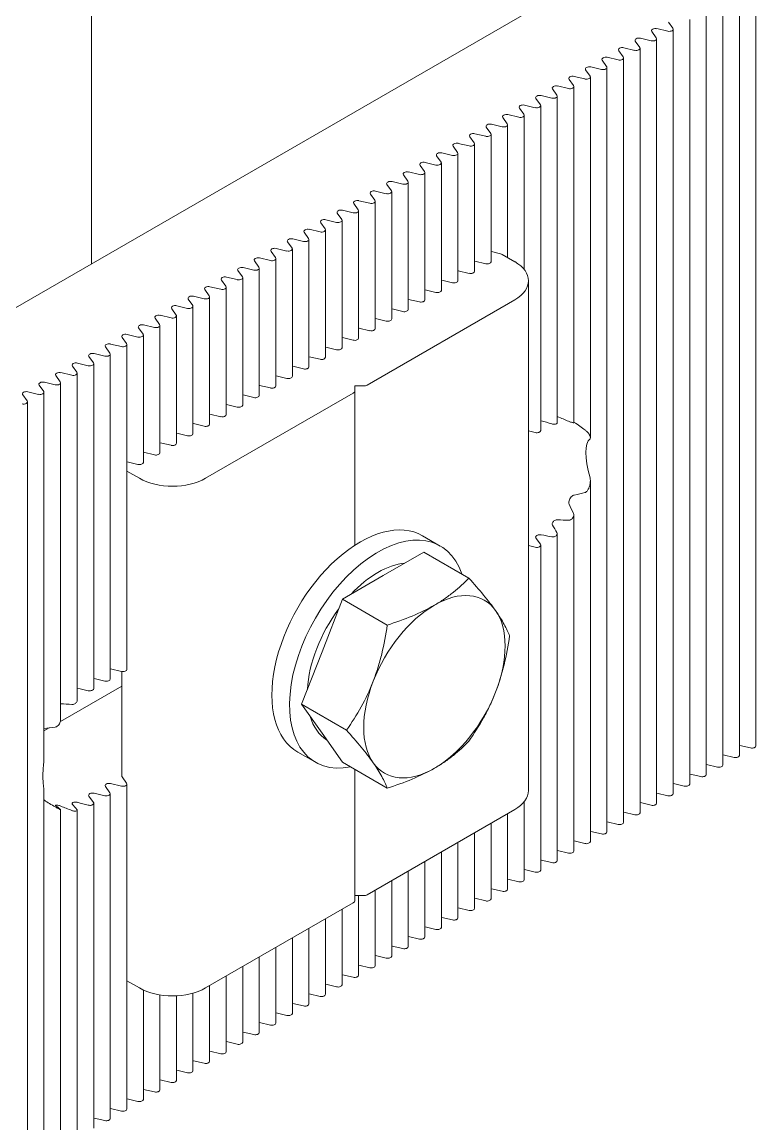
# Model space of a CAD drawing. Extents: x -37 to 4620, y -49 to 348.
# Drawn here: x 1588.61 to 1598.02, y 26.9 to 41.02 of the extents above; entities that cross this region are included whole.
import ezdxf

# ---------------------------------------------------------------- set-up
doc = ezdxf.new("R2010")
doc.units = 0
doc.header["$LTSCALE"] = 5
doc.layers.add('PV-39847', color=7, linetype='CONTINUOUS', lineweight=15)

msp = doc.modelspace()

# ---------------------------------------------------------------- linework, layer by layer
at = {"layer": 'PV-39847', "lineweight": 13, "extrusion": (-5e-16, 0.816497, 0.57735)}
for p, q in [((1589.505, 37.922, 729.711), (1589.505, 46.461, 729.711)), ((1596.8, 42.134, 729.711), (1586.42, 36.141, 729.711)), ((1598.017, 41.542, 729.711), (1598.017, 31.744, 729.711)), ((1597.805, 41.42, 729.711), (1597.805, 31.622, 729.711)), ((1597.593, 41.297, 729.711), (1597.593, 31.499, 729.711)), ((1597.38, 41.175, 729.711), (1597.38, 31.377, 729.711)), ((1596.952, 40.941, 729.711), (1596.895, 41.021, 729.711)), ((1597.168, 41.052, 729.711), (1597.168, 31.254, 729.711)), ((1596.74, 40.818, 729.711), (1596.683, 40.898, 729.711)), ((1596.748, 40.936, 729.711), (1596.887, 40.903, 729.711)), ((1596.956, 40.93, 729.711), (1596.956, 31.132, 729.711)), ((1596.324, 40.691, 729.711), (1596.463, 40.658, 729.711)), ((1596.528, 40.696, 729.711), (1596.471, 40.776, 729.711)), ((1596.532, 40.685, 729.711), (1596.532, 30.887, 729.711)), ((1596.536, 40.813, 729.711), (1596.675, 40.781, 729.711)), ((1596.744, 40.807, 729.711), (1596.744, 31.009, 729.711)), ((1596.112, 40.569, 729.711), (1596.251, 40.536, 729.711)), ((1596.316, 40.573, 729.711), (1596.259, 40.653, 729.711)), ((1596.32, 40.562, 729.711), (1596.32, 30.764, 729.711)), ((1595.892, 40.328, 729.711), (1595.835, 40.408, 729.711)), ((1595.9, 40.446, 729.711), (1596.039, 40.413, 729.711)), ((1596.104, 40.451, 729.711), (1596.047, 40.531, 729.711)), ((1596.108, 40.44, 729.711), (1596.108, 30.642, 729.711)), ((1595.68, 40.206, 729.711), (1595.622, 40.286, 729.711)), ((1595.688, 40.324, 729.711), (1595.826, 40.291, 729.711)), ((1595.895, 40.317, 729.711), (1595.895, 35.692, 729.711)), ((1595.467, 40.083, 729.711), (1595.41, 40.163, 729.711)), ((1595.476, 40.201, 729.711), (1595.614, 40.168, 729.711)), ((1595.683, 40.195, 729.711), (1595.683, 35.887, 729.711)), ((1595.255, 39.961, 729.711), (1595.198, 40.041, 729.711)), ((1595.263, 40.079, 729.711), (1595.402, 40.046, 729.711)), ((1595.471, 40.072, 729.711), (1595.471, 35.883, 729.711)), ((1594.839, 39.834, 729.711), (1594.978, 39.801, 729.711)), ((1595.043, 39.838, 729.711), (1594.986, 39.918, 729.711)), ((1595.047, 39.827, 729.711), (1595.047, 37.849, 729.711)), ((1595.051, 39.956, 729.711), (1595.19, 39.923, 729.711)), ((1595.259, 39.95, 729.711), (1595.259, 35.786, 729.711)), ((1594.627, 39.711, 729.711), (1594.766, 39.678, 729.711)), ((1594.831, 39.716, 729.711), (1594.774, 39.796, 729.711)), ((1594.835, 39.705, 729.711), (1594.835, 38.002, 729.711)), ((1594.407, 39.471, 729.711), (1594.35, 39.551, 729.711)), ((1594.415, 39.589, 729.711), (1594.554, 39.556, 729.711)), ((1594.619, 39.593, 729.711), (1594.562, 39.674, 729.711)), ((1594.623, 39.582, 729.711), (1594.623, 37.949, 729.711)), ((1594.195, 39.348, 729.711), (1594.138, 39.429, 729.711)), ((1594.203, 39.466, 729.711), (1594.342, 39.433, 729.711)), ((1594.411, 39.46, 729.711), (1594.411, 37.827, 729.711)), ((1593.983, 39.226, 729.711), (1593.925, 39.306, 729.711)), ((1593.991, 39.344, 729.711), (1594.129, 39.311, 729.711)), ((1594.198, 39.338, 729.711), (1594.198, 37.705, 729.711)), ((1593.77, 39.104, 729.711), (1593.713, 39.184, 729.711)), ((1593.779, 39.221, 729.711), (1593.917, 39.188, 729.711)), ((1593.986, 39.215, 729.711), (1593.986, 37.582, 729.711)), ((1593.558, 38.981, 729.711), (1593.501, 39.061, 729.711)), ((1593.566, 39.099, 729.711), (1593.705, 39.066, 729.711)), ((1593.774, 39.093, 729.711), (1593.774, 37.46, 729.711)), ((1593.142, 38.854, 729.711), (1593.281, 38.821, 729.711)), ((1593.346, 38.859, 729.711), (1593.289, 38.939, 729.711)), ((1593.35, 38.848, 729.711), (1593.35, 37.215, 729.711)), ((1593.354, 38.976, 729.711), (1593.493, 38.943, 729.711)), ((1593.562, 38.97, 729.711), (1593.562, 37.337, 729.711)), ((1592.93, 38.731, 729.711), (1593.069, 38.698, 729.711)), ((1593.134, 38.736, 729.711), (1593.077, 38.816, 729.711)), ((1593.138, 38.725, 729.711), (1593.138, 37.092, 729.711)), ((1592.71, 38.491, 729.711), (1592.653, 38.571, 729.711)), ((1592.718, 38.609, 729.711), (1592.857, 38.576, 729.711)), ((1592.922, 38.614, 729.711), (1592.865, 38.694, 729.711)), ((1592.926, 38.603, 729.711), (1592.926, 36.97, 729.711)), ((1592.498, 38.369, 729.711), (1592.441, 38.449, 729.711)), ((1592.506, 38.486, 729.711), (1592.644, 38.453, 729.711)), ((1592.714, 38.48, 729.711), (1592.714, 36.847, 729.711)), ((1592.285, 38.246, 729.711), (1592.228, 38.326, 729.711)), ((1592.294, 38.364, 729.711), (1592.432, 38.331, 729.711)), ((1592.501, 38.358, 729.711), (1592.501, 36.725, 729.711)), ((1592.073, 38.124, 729.711), (1592.016, 38.204, 729.711)), ((1592.082, 38.242, 729.711), (1592.22, 38.209, 729.711)), ((1592.289, 38.235, 729.711), (1592.289, 36.602, 729.711)), ((1591.657, 37.997, 729.711), (1591.796, 37.964, 729.711)), ((1591.861, 38.001, 729.711), (1591.804, 38.081, 729.711)), ((1591.865, 37.99, 729.711), (1591.865, 36.357, 729.711)), ((1591.869, 38.119, 729.711), (1592.008, 38.086, 729.711)), ((1592.077, 38.113, 729.711), (1592.077, 36.48, 729.711)), ((1594.745, 38.05, 729.711), (1594.627, 38.078, 729.711)), ((1594.926, 37.949, 729.711), (1594.765, 38.043, 729.711)), ((1591.445, 37.874, 729.711), (1591.584, 37.841, 729.711)), ((1591.649, 37.879, 729.711), (1591.592, 37.959, 729.711)), ((1591.653, 37.868, 729.711), (1591.653, 36.235, 729.711)), ((1594.554, 37.923, 729.711), (1594.415, 37.956, 729.711)), ((1591.225, 37.634, 729.711), (1591.168, 37.714, 729.711)), ((1591.233, 37.752, 729.711), (1591.372, 37.719, 729.711)), ((1591.437, 37.756, 729.711), (1591.38, 37.836, 729.711)), ((1591.441, 37.745, 729.711), (1591.441, 36.112, 729.711)), ((1594.129, 37.678, 729.711), (1593.991, 37.711, 729.711)), ((1594.342, 37.8, 729.711), (1594.203, 37.833, 729.711)), ((1591.013, 37.511, 729.711), (1590.956, 37.591, 729.711)), ((1591.021, 37.629, 729.711), (1591.16, 37.596, 729.711)), ((1591.229, 37.623, 729.711), (1591.229, 35.99, 729.711)), ((1593.917, 37.555, 729.711), (1593.779, 37.588, 729.711)), ((1595.102, 37.705, 729.711), (1595.102, 31.173, 729.711)), ((1590.801, 37.389, 729.711), (1590.743, 37.469, 729.711)), ((1590.809, 37.507, 729.711), (1590.947, 37.474, 729.711)), ((1591.016, 37.5, 729.711), (1591.016, 35.867, 729.711)), ((1593.035, 36.367, 729.711), (1594.926, 37.46, 729.711)), ((1593.705, 37.433, 729.711), (1593.566, 37.466, 729.711)), ((1590.588, 37.266, 729.711), (1590.531, 37.347, 729.711)), ((1590.597, 37.384, 729.711), (1590.735, 37.351, 729.711)), ((1590.804, 37.378, 729.711), (1590.804, 35.745, 729.711)), ((1593.493, 37.31, 729.711), (1593.354, 37.343, 729.711)), ((1590.376, 37.144, 729.711), (1590.319, 37.224, 729.711)), ((1590.384, 37.262, 729.711), (1590.523, 37.229, 729.711)), ((1590.592, 37.255, 729.711), (1590.592, 35.622, 729.711)), ((1593.281, 37.188, 729.711), (1593.142, 37.221, 729.711)), ((1589.96, 37.017, 729.711), (1590.099, 36.984, 729.711)), ((1590.164, 37.021, 729.711), (1590.107, 37.102, 729.711)), ((1590.168, 37.01, 729.711), (1590.168, 35.377, 729.711)), ((1590.172, 37.139, 729.711), (1590.311, 37.106, 729.711)), ((1590.38, 37.133, 729.711), (1590.38, 35.5, 729.711)), ((1593.069, 37.065, 729.711), (1592.93, 37.098, 729.711)), ((1589.748, 36.894, 729.711), (1589.887, 36.861, 729.711)), ((1589.952, 36.899, 729.711), (1589.895, 36.979, 729.711)), ((1589.956, 36.888, 729.711), (1589.956, 32.724, 729.711)), ((1592.857, 36.943, 729.711), (1592.718, 36.976, 729.711)), ((1589.528, 36.654, 729.711), (1589.471, 36.734, 729.711)), ((1589.536, 36.772, 729.711), (1589.675, 36.739, 729.711)), ((1589.74, 36.777, 729.711), (1589.683, 36.857, 729.711)), ((1589.744, 36.766, 729.711), (1589.744, 32.601, 729.711)), ((1592.432, 36.698, 729.711), (1592.294, 36.731, 729.711)), ((1592.644, 36.82, 729.711), (1592.506, 36.853, 729.711)), ((1589.316, 36.532, 729.711), (1589.259, 36.612, 729.711)), ((1589.324, 36.649, 729.711), (1589.463, 36.616, 729.711)), ((1589.532, 36.643, 729.711), (1589.532, 32.479, 729.711)), ((1592.22, 36.576, 729.711), (1592.082, 36.609, 729.711)), ((1589.104, 36.409, 729.711), (1589.046, 36.489, 729.711)), ((1589.112, 36.527, 729.711), (1589.25, 36.494, 729.711)), ((1589.319, 36.521, 729.711), (1589.319, 32.324, 729.711)), ((1592.008, 36.453, 729.711), (1591.869, 36.486, 729.711)), ((1588.891, 36.287, 729.711), (1588.834, 36.367, 729.711)), ((1588.9, 36.404, 729.711), (1589.038, 36.371, 729.711)), ((1589.107, 36.398, 729.711), (1589.107, 32.071, 729.711)), ((1591.796, 36.331, 729.711), (1591.657, 36.364, 729.711)), ((1592.876, 36.29, 729.711), (1592.876, 36.357, 729.711)), ((1592.876, 36.357, 729.711), (1592.992, 36.357, 729.711)), ((1588.679, 36.164, 729.711), (1588.622, 36.244, 729.711)), ((1588.687, 36.282, 729.711), (1588.826, 36.249, 729.711)), ((1588.895, 36.276, 729.711), (1588.895, 31.581, 729.711)), ((1590.966, 35.173, 729.711), (1592.858, 36.265, 729.711)), ((1591.584, 36.208, 729.711), (1591.445, 36.241, 729.711)), ((1592.876, 34.313, 729.711), (1592.876, 36.29, 729.711)), ((1588.683, 36.153, 729.711), (1588.683, 26.355, 729.711)), ((1591.372, 36.086, 729.711), (1591.233, 36.119, 729.711)), ((1590.947, 35.841, 729.711), (1590.809, 35.874, 729.711)), ((1591.16, 35.963, 729.711), (1591.021, 35.996, 729.711)), ((1590.735, 35.718, 729.711), (1590.597, 35.751, 729.711)), ((1595.19, 35.759, 729.711), (1595.102, 35.78, 729.711)), ((1590.523, 35.596, 729.711), (1590.384, 35.629, 729.711)), ((1590.311, 35.473, 729.711), (1590.172, 35.506, 729.711)), ((1590.099, 35.351, 729.711), (1589.96, 35.384, 729.711)), ((1589.957, 35.266, 729.711), (1590.118, 35.173, 729.711)), ((1595.895, 35.145, 729.711), (1595.895, 30.519, 729.711)), ((1595.683, 34.705, 729.711), (1595.683, 30.397, 729.711)), ((1595.471, 34.464, 729.711), (1595.471, 30.274, 729.711)), ((1593.746, 34.436, 729.711), (1593.973, 34.305, 729.711)), ((1595.255, 34.327, 729.711), (1595.202, 34.402, 729.711)), ((1593.763, 34.227, 729.711), (1593.241, 33.926, 729.711)), ((1593.763, 34.227, 729.711), (1594.338, 33.895, 729.711)), ((1595.102, 34.31, 729.711), (1595.19, 34.289, 729.711)), ((1595.259, 34.316, 729.711), (1595.259, 30.152, 729.711)), ((1593.241, 33.926, 729.711), (1592.718, 33.624, 729.711)), ((1592.718, 33.624, 729.711), (1592.457, 32.951, 729.711)), ((1592.718, 33.624, 729.711), (1593.293, 33.292, 729.711)), ((1592.457, 32.951, 729.711), (1592.195, 32.277, 729.711)), ((1589.887, 32.697, 729.711), (1589.748, 32.73, 729.711)), ((1589.891, 32.696, 729.711), (1589.891, 31.356, 729.711)), ((1589.891, 32.511, 729.711), (1589.106, 32.058, 729.711)), ((1589.675, 32.575, 729.711), (1589.536, 32.608, 729.711)), ((1592.195, 32.277, 729.711), (1592.457, 31.906, 729.711)), ((1592.195, 32.277, 729.711), (1592.771, 31.945, 729.711)), ((1588.96, 31.974, 729.711), (1588.895, 31.936, 729.711)), ((1592.457, 31.906, 729.711), (1592.718, 31.534, 729.711)), ((1592.146, 31.665, 729.711), (1592.373, 31.534, 729.711)), ((1597.809, 31.75, 729.711), (1597.948, 31.717, 729.711)), ((1592.718, 31.534, 729.711), (1593.293, 31.202, 729.711)), ((1597.385, 31.505, 729.711), (1597.524, 31.472, 729.711)), ((1597.597, 31.628, 729.711), (1597.736, 31.595, 729.711)), ((1592.876, 29.758, 729.711), (1592.876, 31.443, 729.711)), ((1597.173, 31.383, 729.711), (1597.311, 31.35, 729.711)), ((1589.74, 31.143, 729.711), (1589.683, 31.223, 729.711)), ((1589.748, 31.26, 729.711), (1589.887, 31.227, 729.711)), ((1589.952, 31.265, 729.711), (1589.895, 31.345, 729.711)), ((1589.956, 31.254, 729.711), (1589.956, 27.09, 729.711)), ((1596.961, 31.26, 729.711), (1597.099, 31.227, 729.711)), ((1588.895, 31.173, 729.711), (1588.895, 26.478, 729.711)), ((1589.528, 31.02, 729.711), (1589.471, 31.1, 729.711)), ((1589.536, 31.138, 729.711), (1589.675, 31.105, 729.711)), ((1589.744, 31.132, 729.711), (1589.744, 26.968, 729.711)), ((1596.748, 31.138, 729.711), (1596.887, 31.105, 729.711)), ((1589.532, 31.009, 729.711), (1589.532, 26.845, 729.711)), ((1595.047, 31.028, 729.711), (1595.047, 30.029, 729.711)), ((1596.536, 31.016, 729.711), (1596.675, 30.983, 729.711)), ((1589.107, 30.927, 729.711), (1589.107, 26.6, 729.711)), ((1589.319, 30.919, 729.711), (1589.319, 26.723, 729.711)), ((1593.035, 29.835, 729.711), (1594.926, 30.928, 729.711)), ((1594.835, 30.875, 729.711), (1594.835, 29.907, 729.711)), ((1596.324, 30.893, 729.711), (1596.463, 30.86, 729.711)), ((1594.623, 30.752, 729.711), (1594.623, 29.784, 729.711)), ((1595.9, 30.648, 729.711), (1596.039, 30.615, 729.711)), ((1596.112, 30.771, 729.711), (1596.251, 30.738, 729.711)), ((1594.198, 30.507, 729.711), (1594.198, 29.54, 729.711)), ((1594.411, 30.63, 729.711), (1594.411, 29.662, 729.711)), ((1595.688, 30.526, 729.711), (1595.826, 30.493, 729.711)), ((1593.986, 30.385, 729.711), (1593.986, 29.417, 729.711)), ((1595.476, 30.403, 729.711), (1595.614, 30.37, 729.711)), ((1593.774, 30.262, 729.711), (1593.774, 29.295, 729.711)), ((1595.263, 30.281, 729.711), (1595.402, 30.248, 729.711)), ((1593.562, 30.14, 729.711), (1593.562, 29.172, 729.711)), ((1595.051, 30.158, 729.711), (1595.19, 30.125, 729.711)), ((1593.35, 30.017, 729.711), (1593.35, 29.05, 729.711)), ((1594.839, 30.036, 729.711), (1594.978, 30.003, 729.711)), ((1592.876, 29.825, 729.711), (1592.992, 29.825, 729.711)), ((1592.926, 29.825, 729.711), (1592.926, 28.805, 729.711)), ((1593.138, 29.895, 729.711), (1593.138, 28.927, 729.711)), ((1594.627, 29.913, 729.711), (1594.766, 29.88, 729.711)), ((1590.966, 28.641, 729.711), (1592.858, 29.734, 729.711)), ((1594.203, 29.668, 729.711), (1594.342, 29.635, 729.711)), ((1594.415, 29.791, 729.711), (1594.554, 29.758, 729.711)), ((1592.501, 29.528, 729.711), (1592.501, 28.56, 729.711)), ((1592.714, 29.65, 729.711), (1592.714, 28.682, 729.711)), ((1593.991, 29.546, 729.711), (1594.129, 29.513, 729.711)), ((1592.289, 29.405, 729.711), (1592.289, 28.437, 729.711)), ((1593.779, 29.423, 729.711), (1593.917, 29.39, 729.711)), ((1592.077, 29.283, 729.711), (1592.077, 28.315, 729.711)), ((1593.566, 29.301, 729.711), (1593.705, 29.268, 729.711)), ((1591.865, 29.16, 729.711), (1591.865, 28.192, 729.711)), ((1593.354, 29.178, 729.711), (1593.493, 29.145, 729.711)), ((1591.653, 29.038, 729.711), (1591.653, 28.07, 729.711)), ((1593.142, 29.056, 729.711), (1593.281, 29.023, 729.711)), ((1591.441, 28.915, 729.711), (1591.441, 27.947, 729.711)), ((1592.718, 28.811, 729.711), (1592.857, 28.778, 729.711)), ((1592.93, 28.933, 729.711), (1593.069, 28.9, 729.711)), ((1589.957, 28.734, 729.711), (1590.118, 28.641, 729.711)), ((1591.016, 28.67, 729.711), (1591.016, 27.702, 729.711)), ((1591.229, 28.793, 729.711), (1591.229, 27.825, 729.711)), ((1592.506, 28.689, 729.711), (1592.644, 28.656, 729.711)), ((1590.168, 28.616, 729.711), (1590.168, 27.213, 729.711)), ((1590.38, 28.553, 729.711), (1590.38, 27.335, 729.711)), ((1590.592, 28.541, 729.711), (1590.592, 27.457, 729.711)), ((1590.804, 28.575, 729.711), (1590.804, 27.58, 729.711)), ((1592.294, 28.566, 729.711), (1592.432, 28.533, 729.711)), ((1592.082, 28.444, 729.711), (1592.22, 28.411, 729.711)), ((1591.869, 28.321, 729.711), (1592.008, 28.288, 729.711)), ((1591.657, 28.199, 729.711), (1591.796, 28.166, 729.711)), ((1591.445, 28.076, 729.711), (1591.584, 28.043, 729.711)), ((1591.021, 27.831, 729.711), (1591.16, 27.798, 729.711)), ((1591.233, 27.954, 729.711), (1591.372, 27.921, 729.711)), ((1590.809, 27.709, 729.711), (1590.947, 27.676, 729.711)), ((1590.597, 27.586, 729.711), (1590.735, 27.553, 729.711)), ((1590.384, 27.464, 729.711), (1590.523, 27.431, 729.711)), ((1590.172, 27.341, 729.711), (1590.311, 27.308, 729.711)), ((1589.96, 27.219, 729.711), (1590.099, 27.186, 729.711)), ((1589.748, 27.096, 729.711), (1589.887, 27.063, 729.711)), ((1589.536, 26.974, 729.711), (1589.675, 26.941, 729.711))]:
    msp.add_line(p, q, dxfattribs=at)
at = {"layer": 'PV-39847', "lineweight": 13, "extrusion": (-5e-16, -1e-16, -1)}
for centre, major_axis, start_param, end_param in [((1596.517, 40.787, 729.711), (-0.05, 0), -0.390607, 1.961403), ((1596.305, 40.664, 729.711), (-0.05, 0), -0.390607, 1.961403), ((1596.093, 40.542, 729.711), (-0.05, 0), -0.390607, 1.961403), ((1595.881, 40.419, 729.711), (-0.05, 0), -0.390607, 1.961403), ((1595.669, 40.297, 729.711), (-0.05, 0), -0.390607, 1.961403), ((1595.457, 40.174, 729.711), (-0.05, 0), -0.390607, 1.961403), ((1595.244, 40.052, 729.711), (-0.05, 0), -0.390607, 1.961403), ((1594.82, 39.807, 729.711), (-0.05, 0), -0.390607, 1.961403), ((1595.032, 39.929, 729.711), (-0.05, 0), -0.390607, 1.961403), ((1594.608, 39.685, 729.711), (-0.05, 0), -0.390607, 1.961403), ((1594.396, 39.562, 729.711), (-0.05, 0), -0.390607, 1.961403), ((1594.361, 37.827, 729.711), (0.05, 0), 0, 1.961403), ((1590.33, 35.5, 729.711), (0.05, 0), 0, 1.961403), ((1590.118, 35.377, 729.711), (0.05, 0), 0, 1.961403), ((1596.517, 30.989, 729.711), (0.05, 0), -1.273545, -1.180189), ((1596.305, 30.866, 729.711), (0.05, 0), -1.273545, -1.180189), ((1595.881, 30.621, 729.711), (0.05, 0), -1.273545, -1.180189), ((1596.093, 30.744, 729.711), (0.05, 0), -1.273545, -1.180189), ((1595.669, 30.499, 729.711), (0.05, 0), -1.273545, -1.180189), ((1595.457, 30.376, 729.711), (0.05, 0), -1.273545, -1.180189), ((1595.244, 30.254, 729.711), (0.05, 0), -1.273545, -1.180189), ((1595.032, 30.132, 729.711), (0.05, 0), -1.273545, -1.180189), ((1594.82, 30.009, 729.711), (0.05, 0), -1.273545, -1.180189), ((1594.608, 29.887, 729.711), (0.05, 0), -1.273545, -1.180189), ((1589.517, 26.947, 729.711), (0.05, 0), -1.273545, -1.180189)]:
    msp.add_ellipse(centre, major_axis=major_axis, ratio=0.57735, start_param=start_param, end_param=end_param, dxfattribs=at)
at = {"layer": 'PV-39847', "lineweight": 13, "extrusion": (-5e-16, 1e-16, -1)}
for centre, major_axis, start_param, end_param in [((1596.729, 40.909, 729.711), (-0.05, 0), -0.390607, 1.961403), ((1594.184, 39.44, 729.711), (-0.05, 0), -0.390607, 1.961403), ((1593.972, 39.317, 729.711), (-0.05, 0), -0.390607, 1.961403), ((1593.76, 39.195, 729.711), (-0.05, 0), -0.390607, 1.961403), ((1593.335, 38.95, 729.711), (-0.05, 0), -0.390607, 1.961403), ((1593.547, 39.072, 729.711), (-0.05, 0), -0.390607, 1.961403), ((1593.123, 38.827, 729.711), (-0.05, 0), -0.390607, 1.961403), ((1592.911, 38.705, 729.711), (-0.05, 0), -0.390607, 1.961403), ((1592.699, 38.582, 729.711), (-0.05, 0), -0.390607, 1.961403), ((1589.305, 36.623, 729.711), (-0.05, 0), -0.390607, 1.961403), ((1595.209, 35.786, 729.711), (0.05, 0), 0, 1.961403), ((1589.482, 32.479, 729.711), (0.05, 0), 0, 0.785398), ((1596.942, 31.234, 729.711), (0.05, 0), -1.273545, -1.180189), ((1596.729, 31.111, 729.711), (0.05, 0), -1.273545, -1.180189), ((1594.184, 29.642, 729.711), (0.05, 0), -1.273545, -1.180189), ((1594.396, 29.764, 729.711), (0.05, 0), -1.273545, -1.180189), ((1593.972, 29.519, 729.711), (0.05, 0), -1.273545, -1.180189), ((1593.76, 29.397, 729.711), (0.05, 0), -1.273545, -1.180189), ((1593.547, 29.274, 729.711), (0.05, 0), -1.273545, -1.180189), ((1593.335, 29.152, 729.711), (0.05, 0), -1.273545, -1.180189), ((1593.123, 29.029, 729.711), (0.05, 0), -1.273545, -1.180189), ((1592.911, 28.907, 729.711), (0.05, 0), -1.273545, -1.180189), ((1589.729, 27.07, 729.711), (0.05, 0), -1.273545, -1.180189)]:
    msp.add_ellipse(centre, major_axis=major_axis, ratio=0.57735, start_param=start_param, end_param=end_param, dxfattribs=at)
at = {"layer": 'PV-39847', "lineweight": 13}
for centre, major_axis, ratio, start_param, end_param in [((1596.694, 40.807, 729.711), (0.05, 0), 0.57735, -1.961403, 0.390607), ((1596.906, 40.93, 729.711), (0.05, 0), 0.57735, -1.961403, 0.390607), ((1596.482, 40.685, 729.711), (0.05, 0), 0.57735, -1.961403, 0.390607), ((1596.27, 40.562, 729.711), (0.05, 0), 0.57735, -1.961403, 0.390607), ((1596.058, 40.44, 729.711), (0.05, 0), 0.57735, -1.961403, 0.390607), ((1595.845, 40.317, 729.711), (0.05, 0), 0.57735, -1.961403, 0.390607), ((1595.633, 40.195, 729.711), (0.05, 0), 0.57735, -1.961403, 0.390607), ((1595.421, 40.072, 729.711), (0.05, 0), 0.57735, -1.961403, 0.390607), ((1594.997, 39.827, 729.711), (0.05, 0), 0.57735, -1.961403, 0.390607), ((1595.209, 39.95, 729.711), (0.05, 0), 0.57735, -1.961403, 0.390607), ((1594.785, 39.705, 729.711), (0.05, 0), 0.57735, -1.961403, 0.390607), ((1594.573, 39.582, 729.711), (0.05, 0), 0.57735, -1.961403, 0.390607), ((1594.361, 39.46, 729.711), (0.05, 0), 0.57735, -1.961403, 0.390607), ((1594.148, 39.338, 729.711), (0.05, 0), 0.57735, -1.961403, 0.390607), ((1593.936, 39.215, 729.711), (0.05, 0), 0.57735, -1.961403, 0.390607), ((1593.512, 38.97, 729.711), (0.05, 0), 0.57735, -1.961403, 0.390607), ((1593.724, 39.093, 729.711), (0.05, 0), 0.57735, -1.961403, 0.390607), ((1593.3, 38.848, 729.711), (0.05, 0), 0.57735, -1.961403, 0.390607), ((1593.088, 38.725, 729.711), (0.05, 0), 0.57735, -1.961403, 0.390607), ((1592.876, 38.603, 729.711), (0.05, 0), 0.57735, -1.961403, 0.390607), ((1592.664, 38.48, 729.711), (0.05, 0), 0.57735, -1.961403, 0.390607), ((1592.451, 38.358, 729.711), (0.05, 0), 0.57735, -1.961403, 0.390607), ((1592.239, 38.235, 729.711), (0.05, 0), 0.57735, -1.961403, 0.390607), ((1591.815, 37.99, 729.711), (0.05, 0), 0.57735, -1.961403, 0.390607), ((1592.027, 38.113, 729.711), (0.05, 0), 0.57735, -1.961403, 0.390607), ((1594.608, 38.052, 729.711), (-0.05, 0), 0.57735, -1.961403, -1.868048), ((1594.723, 38.018, 729.711), (-0.06, 0), 0.57735, -2.356194, -1.961403), ((1591.603, 37.868, 729.711), (0.05, 0), 0.57735, -1.961403, 0.390607), ((1594.396, 37.929, 729.711), (-0.05, 0), 0.57735, -1.961403, -1.868048), ((1594.502, 37.705, 729.711), (0.6, 0), 0.57735, -0.785398, 0.785398), ((1591.391, 37.745, 729.711), (0.05, 0), 0.57735, -1.961403, 0.390607), ((1593.972, 37.684, 729.711), (-0.05, 0), 0.57735, -1.961403, -1.868048), ((1594.184, 37.807, 729.711), (-0.05, 0), 0.57735, -1.961403, -1.868048), ((1591.179, 37.623, 729.711), (0.05, 0), 0.57735, -1.961403, 0.390607), ((1593.76, 37.562, 729.711), (-0.05, 0), 0.57735, -1.961403, -1.868048), ((1590.966, 37.5, 729.711), (0.05, 0), 0.57735, -1.961403, 0.390607), ((1593.547, 37.439, 729.711), (-0.05, 0), 0.57735, -1.961403, -1.868048), ((1590.754, 37.378, 729.711), (0.05, 0), 0.57735, -1.961403, 0.390607), ((1593.335, 37.317, 729.711), (-0.05, 0), 0.57735, -1.961403, -1.868048), ((1590.33, 37.133, 729.711), (0.05, 0), 0.57735, -1.961403, 0.390607), ((1590.542, 37.255, 729.711), (0.05, 0), 0.57735, -1.961403, 0.390607), ((1593.123, 37.194, 729.711), (-0.05, 0), 0.57735, -1.961403, -1.868048), ((1590.118, 37.01, 729.711), (0.05, 0), 0.57735, -1.961403, 0.390607), ((1592.911, 37.072, 729.711), (-0.05, 0), 0.57735, -1.961403, -1.868048), ((1589.906, 36.888, 729.711), (0.05, 0), 0.57735, -1.961403, 0.390607), ((1592.699, 36.949, 729.711), (-0.05, 0), 0.57735, -1.961403, -1.868048), ((1589.694, 36.766, 729.711), (0.05, 0), 0.57735, -1.961403, 0.390607), ((1592.275, 36.704, 729.711), (-0.05, 0), 0.57735, -1.961403, -1.868048), ((1592.487, 36.827, 729.711), (-0.05, 0), 0.57735, -1.961403, -1.868048), ((1589.482, 36.643, 729.711), (0.05, 0), 0.57735, -1.961403, 0.390607), ((1592.062, 36.582, 729.711), (-0.05, 0), 0.57735, -1.961403, -1.868048), ((1589.269, 36.521, 729.711), (0.05, 0), 0.57735, -1.961403, 0.390607), ((1591.85, 36.459, 729.711), (-0.05, 0), 0.57735, -1.961403, -1.868048), ((1589.057, 36.398, 729.711), (0.05, 0), 0.57735, -1.961403, 0.390607), ((1591.638, 36.337, 729.711), (-0.05, 0), 0.57735, -1.961403, -1.868048), ((1592.992, 36.392, 729.711), (0.06, 0), 0.57735, -1.570796, -0.785398), ((1588.633, 36.153, 729.711), (0.05, 0), 0.57735, -1.961403, 0.390607), ((1588.845, 36.276, 729.711), (0.05, 0), 0.57735, -1.961403, 0.390607), ((1591.426, 36.214, 729.711), (-0.05, 0), 0.57735, -1.961403, -1.868048), ((1592.816, 36.29, 729.711), (0.06, 0), 0.57735, -0.785398, 0), ((1591.214, 36.092, 729.711), (-0.05, 0), 0.57735, -1.961403, -1.868048), ((1590.79, 35.847, 729.711), (-0.05, 0), 0.57735, -1.961403, -1.868048), ((1591.002, 35.969, 729.711), (-0.05, 0), 0.57735, -1.961403, -1.868048), ((1595.032, 35.235, 729.711), (2.156, -0.575), 0.319372, 1.48397, 1.548712), ((1594.523, 35.529, 729.711), (2.156, -0.575), 0.319372, 1.127213, 1.199964), ((1594.014, 35.822, 729.711), (2.156, -0.575), 0.319372, 0.662866, 0.771402), ((1590.578, 35.725, 729.711), (-0.05, 0), 0.57735, -1.961403, -1.868048), ((1590.365, 35.602, 729.711), (-0.05, 0), 0.57735, -1.961403, -1.868048), ((1590.153, 35.48, 729.711), (-0.05, 0), 0.57735, -1.961403, -1.868048), ((1589.941, 35.357, 729.711), (-0.05, 0), 0.57735, -1.961403, -1.868048), ((1589.999, 35.291, 729.711), (0.06, 0), 0.57735, -2.377921, -2.356194), ((1590.542, 35.418, 729.711), (0.6, 0), 0.57735, -2.356194, -0.785398), ((1594.014, 35.822, 729.711), (2.156, -0.575), 0.319372, -0.601487, -0.492952), ((1592.946, 33.05, 729.711), (0.8, 1.386), 0.57735, 0, 3.141593), ((1594.523, 35.529, 729.711), (2.156, -0.575), 0.319372, -1.03005, -0.957299), ((1593.173, 32.92, 729.711), (0.8, 1.386), 0.57735, -0.468417, 3.61001), ((1595.209, 34.316, 729.711), (0.05, 0), 0.57735, -1.961403, 0.390607), ((1595.032, 35.235, 729.711), (2.156, -0.575), 0.319372, -1.378797, -1.314055), ((1593.173, 32.92, 729.711), (-0.64, -1.109), 0.57735, -2.745955, -1.966434), ((1593.173, 32.92, 729.711), (-0.64, -1.109), 0.57735, -1.765617, -0.852377), ((1593.897, 32.502, 729.711), (-0.64, -1.109), 0.57735, -2.356194, -1.308997), ((1593.897, 32.502, 729.711), (0.64, 1.109), 0.57735, -1.308997, -0.261799), ((1589.729, 32.703, 729.711), (-0.05, 0), 0.57735, -1.961403, -1.868048), ((1589.517, 32.581, 729.711), (-0.05, 0), 0.57735, -1.961403, -1.868048), ((1593.897, 32.502, 729.711), (-0.64, -1.109), 0.57735, -1.308997, -0.261799), ((1589.573, 31.691, 729.711), (-2.156, 0.575), 0.319372, -1.434535, -1.370197), ((1593.897, 32.502, 729.711), (0.64, 1.109), 0.57735, -2.356194, -1.308997), ((1590.083, 31.397, 729.711), (-2.156, 0.575), 0.319372, -1.091048, -1.020509), ((1593.173, 32.92, 729.711), (-0.64, -1.109), 0.57735, -0.496654, -0.026944), ((1590.592, 31.103, 729.711), (-2.156, 0.575), 0.319372, -0.684988, -0.587889), ((1597.967, 31.744, 729.711), (0.05, 0), 0.57735, -1.961403, 0), ((1593.897, 32.502, 729.711), (-0.64, -1.109), 0.57735, -0.261799, 0.785398), ((1597.543, 31.499, 729.711), (0.05, 0), 0.57735, -1.961403, 0), ((1597.755, 31.622, 729.711), (0.05, 0), 0.57735, -1.961403, 0), ((1597.33, 31.377, 729.711), (0.05, 0), 0.57735, -1.961403, 0), ((1589.906, 31.254, 729.711), (0.05, 0), 0.57735, -1.961403, 0.390607), ((1597.118, 31.254, 729.711), (0.05, 0), 0.57735, -1.961403, 0), ((1589.694, 31.132, 729.711), (0.05, 0), 0.57735, -1.961403, 0.390607), ((1594.502, 31.173, 729.711), (0.6, 0), 0.57735, -0.785398, 0), ((1596.906, 31.132, 729.711), (0.05, 0), 0.57735, -1.961403, 0), ((1590.592, 31.103, 729.711), (-2.156, 0.575), 0.319372, 0.757803, 0.854903), ((1590.083, 31.397, 729.711), (-2.156, 0.575), 0.319372, 1.190423, 1.260962), ((1589.573, 31.691, 729.711), (-2.156, 0.575), 0.319372, 1.540111, 1.604449), ((1589.482, 31.009, 729.711), (0.05, 0), 0.57735, -0.785398, 0.390607), ((1596.694, 31.009, 729.711), (0.05, 0), 0.57735, -1.961403, 0), ((1596.482, 30.887, 729.711), (0.05, 0), 0.57735, -1.961403, 0), ((1596.27, 30.764, 729.711), (0.05, 0), 0.57735, -1.961403, 0), ((1595.845, 30.519, 729.711), (0.05, 0), 0.57735, -1.961403, 0), ((1596.058, 30.642, 729.711), (0.05, 0), 0.57735, -1.961403, 0), ((1595.633, 30.397, 729.711), (0.05, 0), 0.57735, -1.961403, 0), ((1595.421, 30.274, 729.711), (0.05, 0), 0.57735, -1.961403, 0), ((1595.209, 30.152, 729.711), (0.05, 0), 0.57735, -1.961403, 0), ((1594.997, 30.029, 729.711), (0.05, 0), 0.57735, -1.961403, 0), ((1592.992, 29.86, 729.711), (0.06, 0), 0.57735, -1.570796, -0.785398), ((1594.785, 29.907, 729.711), (0.05, 0), 0.57735, -1.961403, 0), ((1592.816, 29.758, 729.711), (0.06, 0), 0.57735, -0.785398, 0), ((1594.361, 29.662, 729.711), (0.05, 0), 0.57735, -1.961403, 0), ((1594.573, 29.784, 729.711), (0.05, 0), 0.57735, -1.961403, 0), ((1594.148, 29.54, 729.711), (0.05, 0), 0.57735, -1.961403, 0), ((1593.936, 29.417, 729.711), (0.05, 0), 0.57735, -1.961403, 0), ((1593.724, 29.295, 729.711), (0.05, 0), 0.57735, -1.961403, 0), ((1593.512, 29.172, 729.711), (0.05, 0), 0.57735, -1.961403, 0), ((1593.3, 29.05, 729.711), (0.05, 0), 0.57735, -1.961403, 0), ((1593.088, 28.927, 729.711), (0.05, 0), 0.57735, -1.961403, 0), ((1589.999, 28.759, 729.711), (0.06, 0), 0.57735, -2.377921, -2.356194), ((1592.664, 28.682, 729.711), (0.05, 0), 0.57735, -1.961403, 0), ((1592.876, 28.805, 729.711), (0.05, 0), 0.57735, -1.961403, 0), ((1590.542, 28.886, 729.711), (0.6, 0), 0.57735, -2.356194, -0.785398), ((1592.451, 28.56, 729.711), (0.05, 0), 0.57735, -1.961403, 0), ((1592.239, 28.437, 729.711), (0.05, 0), 0.57735, -1.961403, 0), ((1592.027, 28.315, 729.711), (0.05, 0), 0.57735, -1.961403, 0), ((1591.815, 28.192, 729.711), (0.05, 0), 0.57735, -1.961403, 0), ((1591.603, 28.07, 729.711), (0.05, 0), 0.57735, -1.961403, 0), ((1591.179, 27.825, 729.711), (0.05, 0), 0.57735, -1.961403, 0), ((1591.391, 27.947, 729.711), (0.05, 0), 0.57735, -1.961403, 0), ((1590.966, 27.702, 729.711), (0.05, 0), 0.57735, -1.961403, 0), ((1590.754, 27.58, 729.711), (0.05, 0), 0.57735, -1.961403, 0), ((1590.542, 27.457, 729.711), (0.05, 0), 0.57735, -1.961403, 0), ((1590.33, 27.335, 729.711), (0.05, 0), 0.57735, -1.961403, 0), ((1590.118, 27.213, 729.711), (0.05, 0), 0.57735, -1.961403, 0), ((1589.906, 27.09, 729.711), (0.05, 0), 0.57735, -1.961403, 0), ((1589.694, 26.968, 729.711), (0.05, 0), 0.57735, -1.961403, 0)]:
    msp.add_ellipse(centre, major_axis=major_axis, ratio=ratio, start_param=start_param, end_param=end_param, dxfattribs=at)
at = {"layer": 'PV-39847', "lineweight": 13, "extrusion": (-5e-16, 4e-16, -1)}
msp.add_ellipse((1592.487, 38.46, 729.711), major_axis=(-0.05, 0), ratio=0.57735, start_param=-0.390607, end_param=1.961403, dxfattribs=at)
at = {"layer": 'PV-39847', "lineweight": 13, "extrusion": (-4e-16, -1e-16, -1)}
for centre, major_axis, start_param in [((1592.275, 38.337, 729.711), (-0.05, 0), -0.390607), ((1592.062, 38.215, 729.711), (-0.05, 0), -0.390607), ((1591.638, 37.97, 729.711), (-0.05, 0), -0.390607), ((1589.729, 36.868, 729.711), (-0.05, 0), -0.390607), ((1589.517, 36.745, 729.711), (-0.05, 0), -0.390607), ((1589.093, 36.5, 729.711), (-0.05, 0), -0.390607), ((1588.668, 36.255, 729.711), (-0.05, 0), -0.390607), ((1589.906, 32.724, 729.711), (0.05, 0), 0), ((1589.694, 32.601, 729.711), (0.05, 0), 0), ((1589.729, 31.234, 729.711), (-0.05, 0), -0.390607), ((1589.517, 31.111, 729.711), (-0.05, 0), -0.390607)]:
    msp.add_ellipse(centre, major_axis=major_axis, ratio=0.57735, start_param=start_param, end_param=1.961403, dxfattribs=at)
at = {"layer": 'PV-39847', "lineweight": 13, "extrusion": (-5e-16, 3e-16, -1)}
for centre in [(1591.85, 38.092, 729.711), (1591.426, 37.847, 729.711), (1591.214, 37.725, 729.711), (1591.002, 37.602, 729.711), (1590.79, 37.48, 729.711), (1590.578, 37.358, 729.711), (1590.153, 37.113, 729.711), (1590.365, 37.235, 729.711), (1589.941, 36.99, 729.711)]:
    msp.add_ellipse(centre, major_axis=(-0.05, 0), ratio=0.57735, start_param=-0.390607, end_param=1.961403, dxfattribs=at)
at = {"layer": 'PV-39847', "lineweight": 13, "extrusion": (-5e-16, 2e-16, -1)}
for centre, start_param, end_param in [((1594.573, 37.949, 729.711), 0, 1.961403), ((1592.664, 36.847, 729.711), 0, 1.961403), ((1597.79, 31.724, 729.711), -1.273545, -1.180189), ((1592.487, 28.662, 729.711), -1.273545, -1.180189)]:
    msp.add_ellipse(centre, major_axis=(0.05, 0), ratio=0.57735, start_param=start_param, end_param=end_param, dxfattribs=at)
at = {"layer": 'PV-39847', "lineweight": 13, "extrusion": (-6e-16, 0, -1)}
for centre in [(1593.936, 37.582, 729.711), (1594.148, 37.705, 729.711), (1593.724, 37.46, 729.711), (1593.512, 37.337, 729.711), (1593.3, 37.215, 729.711), (1593.088, 37.092, 729.711), (1592.876, 36.97, 729.711), (1592.451, 36.725, 729.711)]:
    msp.add_ellipse(centre, major_axis=(0.05, 0), ratio=0.57735, start_param=0, end_param=1.961403, dxfattribs=at)
at = {"layer": 'PV-39847', "lineweight": 13, "extrusion": (-6e-16, 2e-16, -1)}
msp.add_ellipse((1592.239, 36.602, 729.711), major_axis=(0.05, 0), ratio=0.57735, start_param=0, end_param=1.961403, dxfattribs=at)
at = {"layer": 'PV-39847', "lineweight": 13, "extrusion": (-5e-16, 0, -1)}
for centre, start_param, end_param in [((1592.027, 36.48, 729.711), 0, 1.961403), ((1591.815, 36.357, 729.711), 0, 1.961403), ((1591.603, 36.235, 729.711), 0, 1.961403), ((1591.391, 36.112, 729.711), 0, 1.961403), ((1591.179, 35.99, 729.711), 0, 1.961403), ((1590.754, 35.745, 729.711), 0, 1.961403), ((1590.966, 35.867, 729.711), 0, 1.961403), ((1590.542, 35.622, 729.711), 0, 1.961403), ((1591.638, 28.172, 729.711), -1.273545, -1.180189)]:
    msp.add_ellipse(centre, major_axis=(0.05, 0), ratio=0.57735, start_param=start_param, end_param=end_param, dxfattribs=at)
at = {"layer": 'PV-39847', "lineweight": 13, "extrusion": (-4e-16, 5e-16, -1)}
msp.add_ellipse((1588.88, 36.378, 729.711), major_axis=(-0.05, 0), ratio=0.57735, start_param=-0.390607, end_param=1.961403, dxfattribs=at)
at = {"layer": 'PV-39847', "lineweight": 13, "extrusion": (-7e-16, -3e-16, -1)}
for centre, start_param, end_param in [((1596.729, 34.255, 729.711), -0.743322, -0.047993), ((1596.22, 34.549, 729.711), -1.314378, -1.230978), ((1595.711, 34.843, 729.711), -1.68942, -1.622081), ((1595.202, 35.137, 729.711), -1.966454, -1.96218)]:
    msp.add_ellipse(centre, major_axis=(-0.822, 1.436), ratio=0.239136, start_param=start_param, end_param=end_param, dxfattribs=at)
at = {"layer": 'PV-39847', "lineweight": 13, "extrusion": (-5e-16, -2e-16, -1)}
msp.add_ellipse((1593.897, 32.502, 729.711), major_axis=(0.64, 1.109), ratio=0.57735, start_param=-0.785398, end_param=0.261799, dxfattribs=at)
at = {"layer": 'PV-39847', "lineweight": 13, "extrusion": (-6e-16, -2e-16, -1)}
for centre in [(1597.366, 31.479, 729.711), (1597.578, 31.601, 729.711), (1597.154, 31.356, 729.711)]:
    msp.add_ellipse(centre, major_axis=(0.05, 0), ratio=0.57735, start_param=-1.273545, end_param=-1.180189, dxfattribs=at)
at = {"layer": 'PV-39847', "lineweight": 13, "extrusion": (-3e-16, 3e-16, -1)}
msp.add_ellipse((1589.941, 31.356, 729.711), major_axis=(-0.05, 0), ratio=0.57735, start_param=-0.390607, end_param=0, dxfattribs=at)
at = {"layer": 'PV-39847', "lineweight": 13, "extrusion": (-1.2e-15, -3e-16, -1)}
msp.add_ellipse((1588.555, 32.279, 729.711), major_axis=(0.822, -1.436), ratio=0.239136, start_param=0.512265, end_param=0.591239, dxfattribs=at)
at = {"layer": 'PV-39847', "lineweight": 13, "extrusion": (-9e-16, -1e-16, -1)}
msp.add_ellipse((1589.064, 31.985, 729.711), major_axis=(0.822, -1.436), ratio=0.239136, start_param=0.889207, end_param=0.955427, dxfattribs=at)
at = {"layer": 'PV-39847', "lineweight": 13, "extrusion": (-6e-16, 1e-16, -1)}
for centre in [(1592.699, 28.784, 729.711), (1591.85, 28.294, 729.711), (1591.426, 28.049, 729.711), (1591.002, 27.804, 729.711), (1591.214, 27.927, 729.711), (1590.79, 27.682, 729.711), (1590.578, 27.56, 729.711), (1590.365, 27.437, 729.711), (1590.153, 27.315, 729.711), (1589.941, 27.192, 729.711)]:
    msp.add_ellipse(centre, major_axis=(0.05, 0), ratio=0.57735, start_param=-1.273545, end_param=-1.180189, dxfattribs=at)
at = {"layer": 'PV-39847', "lineweight": 13, "extrusion": (-7e-16, 1e-16, -1)}
for centre in [(1592.275, 28.539, 729.711), (1592.062, 28.417, 729.711)]:
    msp.add_ellipse(centre, major_axis=(0.05, 0), ratio=0.57735, start_param=-1.273545, end_param=-1.180189, dxfattribs=at)
at = {"layer": 'PV-39847', "lineweight": 13}
for points in [[(1595.263, 35.91, 729.711), (1595.262, 35.911, 729.711), (1595.261, 35.911, 729.711), (1595.259, 35.911, 729.711)], [(1595.476, 35.962, 729.711), (1595.474, 35.963, 729.711), (1595.473, 35.963, 729.711), (1595.471, 35.964, 729.711)], [(1595.688, 35.89, 729.711), (1595.686, 35.891, 729.711), (1595.685, 35.892, 729.711), (1595.683, 35.893, 729.711)], [(1589.324, 32.48, 729.711), (1589.322, 32.481, 729.711), (1589.321, 32.481, 729.711), (1589.319, 32.481, 729.711)], [(1589.112, 32.285, 729.711), (1589.11, 32.285, 729.711), (1589.109, 32.285, 729.711), (1589.107, 32.285, 729.711)], [(1588.9, 31.963, 729.711), (1588.898, 31.963, 729.711), (1588.897, 31.963, 729.711), (1588.895, 31.962, 729.711)], [(1588.895, 31.05, 729.711), (1588.897, 31.049, 729.711), (1588.898, 31.048, 729.711), (1588.9, 31.047, 729.711)]]:
    msp.add_open_spline(points, degree=3, dxfattribs=at)
for points, knots in [([(1595.471, 35.883, 729.711), (1595.471, 35.88, 729.711), (1595.47, 35.877, 729.711), (1595.465, 35.873, 729.711), (1595.461, 35.871, 729.711), (1595.452, 35.868, 729.711), (1595.447, 35.867, 729.711), (1595.434, 35.866, 729.711), (1595.427, 35.866, 729.711), (1595.415, 35.868, 729.711), (1595.408, 35.869, 729.711), (1595.402, 35.871, 729.711)], [0.189853, 0.189853, 0.189853, 0.189853, 0.2862895, 0.2862895, 0.382726, 0.382726, 0.4789816, 0.4789816, 0.5752371, 0.5752371, 0.668511, 0.668511, 0.668511, 0.668511]), ([(1595.683, 35.887, 729.711), (1595.683, 35.886, 729.711), (1595.682, 35.885, 729.711), (1595.677, 35.885, 729.711), (1595.673, 35.886, 729.711), (1595.664, 35.887, 729.711), (1595.659, 35.889, 729.711), (1595.646, 35.892, 729.711), (1595.639, 35.894, 729.711), (1595.626, 35.899, 729.711), (1595.62, 35.901, 729.711), (1595.614, 35.904, 729.711)], [0.1991033, 0.1991033, 0.1991033, 0.1991033, 0.3100376, 0.3100376, 0.4209719, 0.4209719, 0.5335361, 0.5335361, 0.6461003, 0.6461003, 0.7366158, 0.7366158, 0.7366158, 0.7366158]), ([(1595.892, 35.68, 729.711), (1595.895, 35.682, 729.711), (1595.895, 35.687, 729.711), (1595.895, 35.698, 729.711), (1595.894, 35.705, 729.711), (1595.889, 35.719, 729.711), (1595.885, 35.727, 729.711), (1595.877, 35.742, 729.711), (1595.871, 35.75, 729.711), (1595.857, 35.766, 729.711), (1595.849, 35.775, 729.711), (1595.835, 35.786, 729.711), (1595.831, 35.79, 729.711), (1595.826, 35.793, 729.711)], [0.111851, 0.111851, 0.111851, 0.111851, 0.2741, 0.2741, 0.478585, 0.478585, 0.683071, 0.683071, 0.881636, 0.881636, 1.080201, 1.080201, 1.160457, 1.160457, 1.160457, 1.160457]), ([(1595.826, 34.99, 729.711), (1595.831, 34.991, 729.711), (1595.835, 34.994, 729.711), (1595.849, 35.003, 729.711), (1595.857, 35.014, 729.711), (1595.871, 35.036, 729.711), (1595.877, 35.049, 729.711), (1595.885, 35.074, 729.711), (1595.889, 35.088, 729.711), (1595.894, 35.117, 729.711), (1595.895, 35.131, 729.711), (1595.895, 35.156, 729.711), (1595.895, 35.168, 729.711), (1595.892, 35.179, 729.711)], [1.366461, 1.366461, 1.366461, 1.366461, 1.446717, 1.446717, 1.645282, 1.645282, 1.843847, 1.843847, 2.048332, 2.048332, 2.252818, 2.252818, 2.415066, 2.415066, 2.415066, 2.415066]), ([(1595.622, 34.842, 729.711), (1595.62, 34.847, 729.711), (1595.619, 34.852, 729.711), (1595.618, 34.866, 729.711), (1595.62, 34.875, 729.711), (1595.625, 34.893, 729.711), (1595.629, 34.902, 729.711), (1595.638, 34.918, 729.711), (1595.644, 34.927, 729.711), (1595.658, 34.942, 729.711), (1595.665, 34.949, 729.711), (1595.677, 34.956, 729.711), (1595.683, 34.958, 729.711), (1595.688, 34.959, 729.711)], [1.0296108, 1.0296108, 1.0296108, 1.0296108, 1.1169336, 1.1169336, 1.2518826, 1.2518826, 1.3868316, 1.3868316, 1.5313275, 1.5313275, 1.6758233, 1.6758233, 1.7640985, 1.7640985, 1.7640985, 1.7640985]), ([(1595.41, 34.573, 729.711), (1595.408, 34.577, 729.711), (1595.407, 34.582, 729.711), (1595.407, 34.592, 729.711), (1595.408, 34.597, 729.711), (1595.413, 34.609, 729.711), (1595.417, 34.614, 729.711), (1595.426, 34.624, 729.711), (1595.431, 34.628, 729.711), (1595.444, 34.636, 729.711), (1595.451, 34.639, 729.711), (1595.463, 34.642, 729.711), (1595.47, 34.643, 729.711), (1595.476, 34.642, 729.711)], [0.8813741, 0.8813741, 0.8813741, 0.8813741, 0.9736691, 0.9736691, 1.0753742, 1.0753742, 1.1770794, 1.1770794, 1.2808396, 1.2808396, 1.3845997, 1.3845997, 1.4769506, 1.4769506, 1.4769506, 1.4769506]), ([(1595.614, 34.635, 729.711), (1595.62, 34.634, 729.711), (1595.626, 34.635, 729.711), (1595.639, 34.639, 729.711), (1595.646, 34.643, 729.711), (1595.659, 34.653, 729.711), (1595.664, 34.658, 729.711), (1595.673, 34.67, 729.711), (1595.677, 34.677, 729.711), (1595.682, 34.691, 729.711), (1595.683, 34.699, 729.711), (1595.683, 34.711, 729.711), (1595.682, 34.717, 729.711), (1595.68, 34.723, 729.711), (1595.68, 34.723, 729.711), (1595.68, 34.723, 729.711)], [0.9282155, 0.9282155, 0.9282155, 0.9282155, 1.018731, 1.018731, 1.1312952, 1.1312952, 1.2438594, 1.2438594, 1.3547937, 1.3547937, 1.465728, 1.465728, 1.5652797, 1.5652797, 1.5675784, 1.5675784, 1.5675784, 1.5675784]), ([(1595.402, 34.423, 729.711), (1595.408, 34.422, 729.711), (1595.415, 34.421, 729.711), (1595.427, 34.423, 729.711), (1595.434, 34.424, 729.711), (1595.447, 34.429, 729.711), (1595.452, 34.433, 729.711), (1595.461, 34.44, 729.711), (1595.465, 34.445, 729.711), (1595.47, 34.454, 729.711), (1595.471, 34.459, 729.711), (1595.471, 34.469, 729.711), (1595.47, 34.473, 729.711), (1595.467, 34.478, 729.711)], [0.8580472, 0.8580472, 0.8580472, 0.8580472, 0.9513211, 0.9513211, 1.0475766, 1.0475766, 1.1438322, 1.1438322, 1.2402687, 1.2402687, 1.3367052, 1.3367052, 1.4315379, 1.4315379, 1.4315379, 1.4315379]), ([(1595.198, 34.407, 729.711), (1595.196, 34.411, 729.711), (1595.194, 34.415, 729.711), (1595.194, 34.422, 729.711), (1595.196, 34.426, 729.711), (1595.201, 34.433, 729.711), (1595.205, 34.437, 729.711), (1595.214, 34.443, 729.711), (1595.219, 34.445, 729.711), (1595.232, 34.449, 729.711), (1595.238, 34.45, 729.711), (1595.251, 34.451, 729.711), (1595.257, 34.45, 729.711), (1595.263, 34.449, 729.711)], [0.8487899, 0.8487899, 0.8487899, 0.8487899, 0.9424724, 0.9424724, 1.036705, 1.036705, 1.1309377, 1.1309377, 1.2253974, 1.2253974, 1.3198571, 1.3198571, 1.4135401, 1.4135401, 1.4135401, 1.4135401]), ([(1593.897, 33.547, 729.711), (1593.941, 33.572, 729.711), (1593.984, 33.599, 729.711), (1594.065, 33.655, 729.711), (1594.104, 33.684, 729.711), (1594.213, 33.771, 729.711), (1594.278, 33.832, 729.711), (1594.338, 33.895, 729.711)], [0.013367258, 0.013367258, 0.013367258, 0.013367258, 0.014537452, 0.014537452, 0.015707646, 0.015707646, 0.018048033, 0.018048033, 0.018048033, 0.018048033]), ([(1594.338, 33.895, 729.711), (1594.406, 33.82, 729.711), (1594.469, 33.747, 729.711), (1594.584, 33.607, 729.711), (1594.636, 33.54, 729.711), (1594.681, 33.477, 729.711)], [0.000000238, 0.000000238, 0.000000238, 0.000000238, 0.002336974, 0.002336974, 0.00467371, 0.00467371, 0.00467371, 0.00467371]), ([(1593.293, 33.292, 729.711), (1593.403, 33.327, 729.711), (1593.511, 33.365, 729.711), (1593.713, 33.45, 729.711), (1593.808, 33.496, 729.711), (1593.897, 33.547, 729.711)], [0.008690416, 0.008690416, 0.008690416, 0.008690416, 0.011028837, 0.011028837, 0.013367258, 0.013367258, 0.013367258, 0.013367258]), ([(1594.681, 33.477, 729.711), (1594.703, 33.445, 729.711), (1594.723, 33.415, 729.711), (1594.76, 33.356, 729.711), (1594.776, 33.328, 729.711), (1594.82, 33.248, 729.711), (1594.843, 33.198, 729.711), (1594.861, 33.152, 729.711)], [0.00467371, 0.00467371, 0.00467371, 0.00467371, 0.005837709, 0.005837709, 0.007001709, 0.007001709, 0.009329709, 0.009329709, 0.009329709, 0.009329709]), ([(1593.113, 32.572, 729.711), (1593.135, 32.629, 729.711), (1593.155, 32.687, 729.711), (1593.192, 32.805, 729.711), (1593.208, 32.865, 729.711), (1593.253, 33.045, 729.711), (1593.275, 33.168, 729.711), (1593.293, 33.292, 729.711)], [0.00467371, 0.00467371, 0.00467371, 0.00467371, 0.005837709, 0.005837709, 0.007001709, 0.007001709, 0.009329709, 0.009329709, 0.009329709, 0.009329709]), ([(1594.861, 33.152, 729.711), (1594.843, 33.027, 729.711), (1594.82, 32.905, 729.711), (1594.761, 32.664, 729.711), (1594.725, 32.547, 729.711), (1594.681, 32.432, 729.711)], [0.000000238, 0.000000238, 0.000000238, 0.000000238, 0.002336974, 0.002336974, 0.00467371, 0.00467371, 0.00467371, 0.00467371]), ([(1592.771, 31.945, 729.711), (1592.838, 32.041, 729.711), (1592.902, 32.14, 729.711), (1593.017, 32.348, 729.711), (1593.068, 32.457, 729.711), (1593.113, 32.572, 729.711)], [0.000000238, 0.000000238, 0.000000238, 0.000000238, 0.002336974, 0.002336974, 0.00467371, 0.00467371, 0.00467371, 0.00467371]), ([(1589.517, 32.459, 729.711), (1589.512, 32.456, 729.711), (1589.507, 32.454, 729.711), (1589.495, 32.451, 729.711), (1589.488, 32.45, 729.711), (1589.475, 32.449, 729.711), (1589.469, 32.45, 729.711), (1589.463, 32.451, 729.711)], [0.3767699, 0.3767699, 0.3767699, 0.3767699, 0.4709624, 0.4709624, 0.5651548, 0.5651548, 0.6588638, 0.6588638, 0.6588638, 0.6588638]), ([(1594.681, 32.432, 729.711), (1594.658, 32.375, 729.711), (1594.634, 32.318, 729.711), (1594.583, 32.209, 729.711), (1594.555, 32.156, 729.711), (1594.469, 32, 729.711), (1594.406, 31.901, 729.711), (1594.338, 31.805, 729.711)], [0.00467371, 0.00467371, 0.00467371, 0.00467371, 0.005837709, 0.005837709, 0.007001709, 0.007001709, 0.009329709, 0.009329709, 0.009329709, 0.009329709]), ([(1589.319, 32.324, 729.711), (1589.319, 32.319, 729.711), (1589.318, 32.314, 729.711), (1589.313, 32.303, 729.711), (1589.309, 32.298, 729.711), (1589.3, 32.29, 729.711), (1589.295, 32.285, 729.711), (1589.282, 32.279, 729.711), (1589.275, 32.276, 729.711), (1589.263, 32.273, 729.711), (1589.256, 32.273, 729.711), (1589.25, 32.273, 729.711)], [0.1901017, 0.1901017, 0.1901017, 0.1901017, 0.287092, 0.287092, 0.3865197, 0.3865197, 0.4875836, 0.4875836, 0.5886474, 0.5886474, 0.6813752, 0.6813752, 0.6813752, 0.6813752]), ([(1589.107, 32.071, 729.711), (1589.107, 32.065, 729.711), (1589.106, 32.057, 729.711), (1589.101, 32.042, 729.711), (1589.097, 32.034, 729.711), (1589.088, 32.019, 729.711), (1589.082, 32.011, 729.711), (1589.069, 31.998, 729.711), (1589.061, 31.993, 729.711), (1589.049, 31.987, 729.711), (1589.044, 31.985, 729.711), (1589.038, 31.984, 729.711)], [0.1999484, 0.1999484, 0.1999484, 0.1999484, 0.3108328, 0.3108328, 0.4362428, 0.4362428, 0.5685874, 0.5685874, 0.7009319, 0.7009319, 0.7901263, 0.7901263, 0.7901263, 0.7901263]), ([(1593.113, 31.527, 729.711), (1593.091, 31.558, 729.711), (1593.067, 31.591, 729.711), (1593.015, 31.658, 729.711), (1592.988, 31.692, 729.711), (1592.901, 31.797, 729.711), (1592.838, 31.87, 729.711), (1592.771, 31.945, 729.711)], [0.00467371, 0.00467371, 0.00467371, 0.00467371, 0.005837709, 0.005837709, 0.007001709, 0.007001709, 0.009329709, 0.009329709, 0.009329709, 0.009329709]), ([(1594.338, 31.805, 729.711), (1594.278, 31.742, 729.711), (1594.213, 31.681, 729.711), (1594.104, 31.593, 729.711), (1594.065, 31.565, 729.711), (1593.984, 31.509, 729.711), (1593.941, 31.482, 729.711), (1593.897, 31.457, 729.711)], [0.022853389, 0.022853389, 0.022853389, 0.022853389, 0.025192975, 0.025192975, 0.026362768, 0.026362768, 0.027532561, 0.027532561, 0.027532561, 0.027532561]), ([(1588.895, 31.581, 729.711), (1588.895, 31.564, 729.711), (1588.894, 31.546, 729.711), (1588.89, 31.502, 729.711), (1588.887, 31.471, 729.711), (1588.882, 31.411, 729.711), (1588.88, 31.382, 729.711), (1588.88, 31.33, 729.711), (1588.882, 31.303, 729.711), (1588.887, 31.25, 729.711), (1588.89, 31.225, 729.711), (1588.894, 31.193, 729.711), (1588.895, 31.182, 729.711), (1588.895, 31.173, 729.711)], [3.304494, 3.304494, 3.304494, 3.304494, 3.54621, 3.54621, 4.021909, 4.021909, 4.497609, 4.497609, 4.973308, 4.973308, 5.449007, 5.449007, 5.690723, 5.690723, 5.690723, 5.690723]), ([(1593.293, 31.202, 729.711), (1593.275, 31.248, 729.711), (1593.253, 31.298, 729.711), (1593.194, 31.405, 729.711), (1593.157, 31.463, 729.711), (1593.113, 31.527, 729.711)], [0.000000238, 0.000000238, 0.000000238, 0.000000238, 0.002336974, 0.002336974, 0.00467371, 0.00467371, 0.00467371, 0.00467371]), ([(1593.897, 31.457, 729.711), (1593.808, 31.406, 729.711), (1593.713, 31.359, 729.711), (1593.511, 31.275, 729.711), (1593.403, 31.237, 729.711), (1593.293, 31.202, 729.711)], [0.027532561, 0.027532561, 0.027532561, 0.027532561, 0.029870181, 0.029870181, 0.032207802, 0.032207802, 0.032207802, 0.032207802]), ([(1589.038, 30.961, 729.711), (1589.044, 30.958, 729.711), (1589.049, 30.955, 729.711), (1589.061, 30.947, 729.711), (1589.069, 30.943, 729.711), (1589.082, 30.936, 729.711), (1589.088, 30.933, 729.711), (1589.097, 30.929, 729.711), (1589.101, 30.927, 729.711), (1589.106, 30.926, 729.711), (1589.108, 30.926, 729.711), (1589.107, 30.928, 729.711), (1589.106, 30.929, 729.711), (1589.104, 30.931, 729.711)], [0.9872307, 0.9872307, 0.9872307, 0.9872307, 1.0764251, 1.0764251, 1.2087697, 1.2087697, 1.3411142, 1.3411142, 1.4665243, 1.4665243, 1.5919343, 1.5919343, 1.6805519, 1.6805519, 1.6805519, 1.6805519]), ([(1589.046, 30.977, 729.711), (1589.044, 30.979, 729.711), (1589.043, 30.981, 729.711), (1589.042, 30.984, 729.711), (1589.044, 30.985, 729.711), (1589.049, 30.986, 729.711), (1589.053, 30.986, 729.711), (1589.062, 30.985, 729.711), (1589.067, 30.984, 729.711), (1589.08, 30.981, 729.711), (1589.087, 30.98, 729.711), (1589.1, 30.976, 729.711), (1589.106, 30.974, 729.711), (1589.112, 30.971, 729.711)], [0.9095982, 0.9095982, 0.9095982, 0.9095982, 1.0009654, 1.0009654, 1.1122991, 1.1122991, 1.2236329, 1.2236329, 1.3317475, 1.3317475, 1.4398621, 1.4398621, 1.5310844, 1.5310844, 1.5310844, 1.5310844]), ([(1589.259, 30.996, 729.711), (1589.256, 30.999, 729.711), (1589.255, 31.002, 729.711), (1589.255, 31.007, 729.711), (1589.256, 31.01, 729.711), (1589.261, 31.016, 729.711), (1589.265, 31.018, 729.711), (1589.274, 31.021, 729.711), (1589.279, 31.023, 729.711), (1589.292, 31.024, 729.711), (1589.299, 31.024, 729.711), (1589.311, 31.023, 729.711), (1589.318, 31.022, 729.711), (1589.324, 31.02, 729.711)], [0.8538011, 0.8538011, 0.8538011, 0.8538011, 0.948184, 0.948184, 1.0436719, 1.0436719, 1.1391599, 1.1391599, 1.2344088, 1.2344088, 1.3296578, 1.3296578, 1.423125, 1.423125, 1.423125, 1.423125]), ([(1589.463, 30.984, 729.711), (1589.469, 30.982, 729.711), (1589.475, 30.981, 729.711), (1589.488, 30.981, 729.711), (1589.495, 30.981, 729.711), (1589.507, 30.984, 729.711), (1589.512, 30.986, 729.711), (1589.517, 30.989, 729.711)], [0.8482158, 0.8482158, 0.8482158, 0.8482158, 0.9419248, 0.9419248, 1.0361172, 1.0361172, 1.1303097, 1.1303097, 1.1303097, 1.1303097]), ([(1589.25, 30.917, 729.711), (1589.256, 30.914, 729.711), (1589.263, 30.912, 729.711), (1589.275, 30.909, 729.711), (1589.282, 30.908, 729.711), (1589.295, 30.907, 729.711), (1589.3, 30.908, 729.711), (1589.309, 30.909, 729.711), (1589.313, 30.911, 729.711), (1589.318, 30.914, 729.711), (1589.319, 30.917, 729.711), (1589.319, 30.922, 729.711), (1589.318, 30.925, 729.711), (1589.316, 30.928, 729.711)], [0.8719989, 0.8719989, 0.8719989, 0.8719989, 0.9647267, 0.9647267, 1.0657906, 1.0657906, 1.1668545, 1.1668545, 1.2662821, 1.2662821, 1.3657098, 1.3657098, 1.4584043, 1.4584043, 1.4584043, 1.4584043])]:
    msp.add_open_spline(points, degree=3, knots=knots, dxfattribs=at)

doc.saveas('drawing.dxf')
